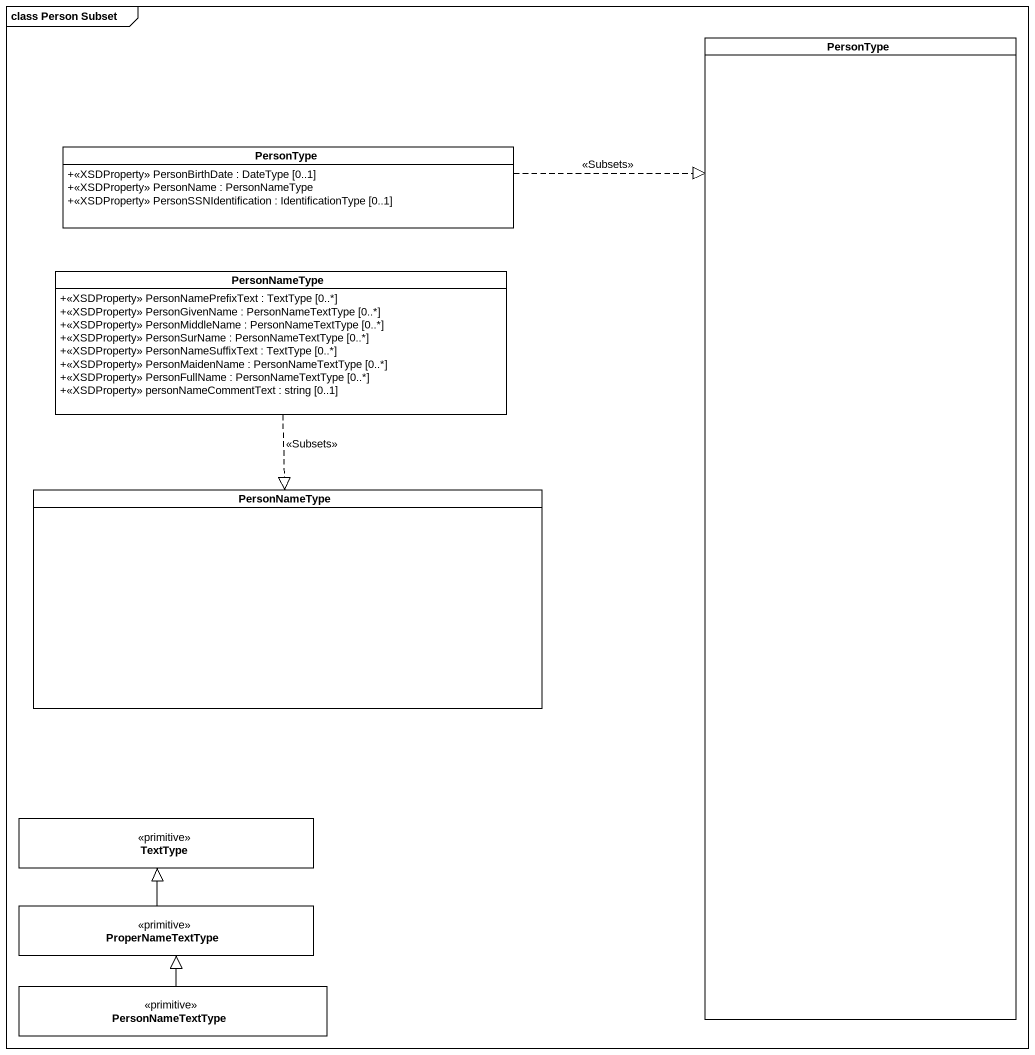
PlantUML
@startuml
mainframe class Person Subset
hide circle
hide empty members
skinparam classAttributeIconSize 0
class PersonType
class "PersonType" as PersonType_2 {
  +<<XSDProperty>> PersonBirthDate : DateType [0..1]
  +<<XSDProperty>> PersonName : PersonNameType
  +<<XSDProperty>> PersonSSNIdentification : IdentificationType [0..1]
}
class PersonNameType {
  +<<XSDProperty>> PersonNamePrefixText : TextType [0..*]
  +<<XSDProperty>> PersonGivenName : PersonNameTextType [0..*]
  +<<XSDProperty>> PersonMiddleName : PersonNameTextType [0..*]
  +<<XSDProperty>> PersonSurName : PersonNameTextType [0..*]
  +<<XSDProperty>> PersonNameSuffixText : TextType [0..*]
  +<<XSDProperty>> PersonMaidenName : PersonNameTextType [0..*]
  +<<XSDProperty>> PersonFullName : PersonNameTextType [0..*]
  +<<XSDProperty>> personNameCommentText : string [0..1]
}
class "PersonNameType" as PersonNameType_2
class TextType <<primitive>>
class ProperNameTextType <<primitive>>
class PersonNameTextType <<primitive>>
PersonType_2 .right.|> PersonType : <<Subsets>>
PersonNameType ..|> PersonNameType_2 : <<Subsets>>
ProperNameTextType -up-|> TextType
PersonNameTextType -up-|> ProperNameTextType
@enduml
